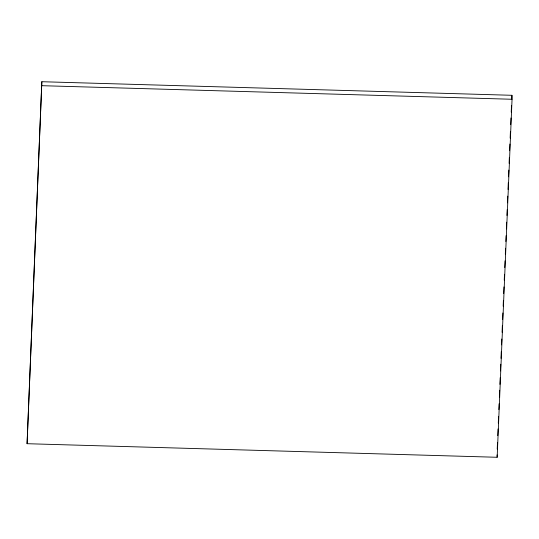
<?xml version="1.0" encoding="UTF-8"?>
<svg xmlns="http://www.w3.org/2000/svg" width="539" height="539" viewBox="0 0 539 539"><rect width="100%" height="100%" fill="white"/><g stroke="black" fill="none" stroke-linecap="round" stroke-linejoin="round"><path stroke-width="0.81" d="M41.84 81.719L27.071 443.705L497.16 457.281L512.05 99.264L511.929 95.295L41.84 81.719L27.071 443.705M497.221 449.108L497.497 442.384M497.78 435.66L498.056 428.936M498.299 423.054L498.582 416.33M498.858 409.606L499.107 403.724M499.384 397L499.666 390.276M499.909 384.395L500.192 377.671M500.468 370.947L500.751 364.223M500.994 358.341L501.27 351.617M501.553 344.893L501.796 339.011M502.079 332.287L502.355 325.563M502.604 319.681L502.88 312.957M503.163 306.24L503.406 300.351M503.682 293.627L503.965 286.91M504.241 280.186L504.491 274.297M504.767 267.58L505.05 260.856M505.326 254.132L505.569 248.25M505.851 241.526L506.094 235.644M506.377 228.92L506.653 222.196M506.936 215.472L507.179 209.59M507.462 202.866L507.738 196.142M508.021 189.418L508.297 182.694M508.54 176.812L508.823 170.088M509.099 163.364L509.348 157.482M509.624 150.758L509.907 144.034M510.15 138.152L510.426 131.428M510.709 124.704L510.985 117.98M511.235 112.099L511.511 105.374M511.794 98.65L511.929 95.295M41.954 85.694L512.05 99.264M497.093 454.896L497.16 457.281"/></g></svg>
